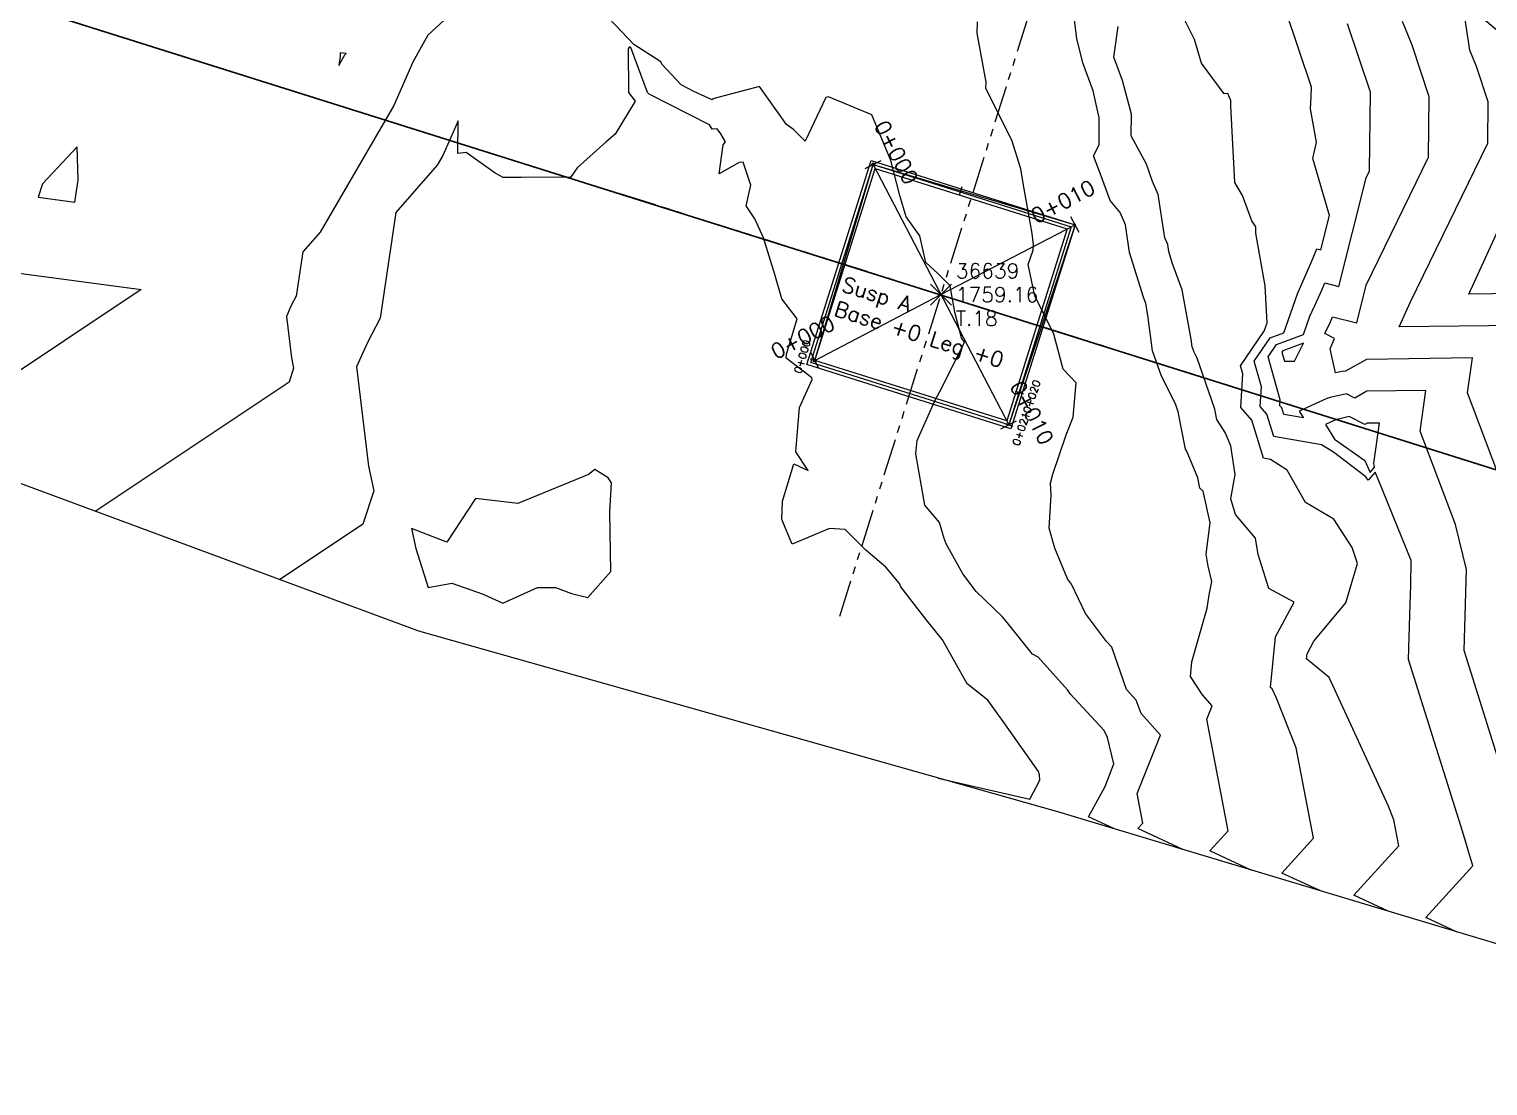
# Model space of a CAD drawing. Header units: metres. Extents: x 419533 to 423558, y 4805342 to 4807578.
# Drawn here: x 423247.59 to 423296.89, y 4807426.85 to 4807462.55 of the extents above; entities that cross this region are included whole.
import ezdxf

# ---------------------------------------------------------------- set-up
doc = ezdxf.new("R2010")
doc.units = ezdxf.units.M
doc.linetypes.add('PHANTOM', pattern=[2.5, 1.25, -0.25, 0.25, -0.25, 0.25, -0.25])
for name, color, linetype in [('_pieds', 253, 'Continuous'), ('C-ROAD-CNTR-N', 92, 'Continuous'), ('C-ROAD-STAN', 11, 'Continuous'), ('C-ROAD-STAN-MAJR', 11, 'Continuous'), ('C-ROAD-STAN-MINR', 11, 'Continuous'), ('C-TINN-BNDY', 110, 'Continuous'), ('C-TOPO-MAJR', 9, 'Continuous'), ('C-TOPO-MINR', 8, 'Continuous'), ('LS', 7, 'Continuous'), ('V-NODE', 1, 'Continuous'), ('V-NODE-TEXT', 11, 'Continuous')]:
    doc.layers.add(name, color=color, linetype=linetype)
doc.styles.get("Standard").update_dxf_attribs({"font": 'simplex.shx'})

# ---------------------------------------------------------------- blocks, each defined once
blk = doc.blocks.new('AeccTickTriangle')
at = {"color": 0, "linetype": 'ByBlock', "lineweight": -2}
blk.add_lwpolyline([(3.05311331771918e-16, 0.6666666666666667), (-0.5773502691896256, -0.333333333333333), (0.5773502691896257, -0.3333333333333335)], close=True, dxfattribs=at)
at = {"color": 0, "linetype": 'ByBlock', "lineweight": -2, "const_width": 0.0625}
blk.add_lwpolyline([(-0.03125, 0, 1), (0.03125, 0, 1)], format="xyb", close=True, dxfattribs=at)
blk = doc.blocks.new('AeccTickLine')
blk.add_line((0, -0.5), (0, 0.5))
blk = doc.blocks.new('Susp A +0 +0')
at = {"linetype": 'PHANTOM', "flags": 128}
for points in [[(0, -11.38231219537556), (0, 11.38231219444424)], [(-11.38231219508452, 0), (11.38231219508452, 0)]]:
    blk.add_lwpolyline(points, dxfattribs=at)
at = {"flags": 128}
blk.add_lwpolyline([(-3.399999999965075, -3.400000000372529), (-3.399999999965075, 3.399999999441206), (3.400000000023283, 3.399999999441206), (3.400000000023283, -3.400000000372529)], close=True, dxfattribs=at)
at = {"layer": 'LS', "insert": (-3.273187459330074, -0.3826382020488381), "char_height": 0.5157699281218149, "width": 9.13591657892082, "attachment_point": 1}
blk.add_mtext('Susp A\\PBase +0 Leg +0', dxfattribs=at)
blk = doc.blocks.new('*U73')
at = {"color": 0, "linetype": 'ByBlock', "lineweight": -2, "transparency": 16777216}
for p, q in [((-0.7071067811865476, -0.7071067811865476), (0.7071067811865476, 0.7071067811865476)), ((-0.7071067811865476, 0.7071067811865476), (0.7071067811865476, -0.7071067811865476))]:
    blk.add_line(p, q, dxfattribs=at)
blk = doc.blocks.new('*U89', base_point=(423278.41, 4807453.58, 1759.16))
at = {"layer": 'V-NODE-TEXT', "linetype": 'ByBlock', "char_height": 0.5}
for s, insert, attachment_point in [('36639', (423278.9135533906, 4807454.130000001, 1759.16), 7), ('1759.16', (423278.9135533906, 4807453.58, 1759.16), 4), ('T.18', (423278.9135533906, 4807453.029999999, 1759.16), 1)]:
    blk.add_mtext(s, dxfattribs=dict(at, insert=insert, attachment_point=attachment_point))
blk = doc.blocks.new('*U90', base_point=(423278.41, 4807453.58, 1759.16))
at = {"layer": 'V-NODE-TEXT', "lineweight": -2}
blk.add_blockref('*U89', (423278.41, 4807453.58, 1759.16), dxfattribs=at)
blk = doc.blocks.new('*U91', base_point=(423278.41, 4807453.58, 1759.16))
at = {"layer": 'V-NODE', "lineweight": -2, "xscale": 0.5, "yscale": 0.5, "zscale": 0.5}
blk.add_blockref('*U73', (423278.41, 4807453.58, 1759.16), dxfattribs=at)
at = {"layer": 'V-NODE-TEXT', "lineweight": -2}
blk.add_blockref('*U90', (423278.41, 4807453.58, 1759.16), dxfattribs=at)
blk = doc.blocks.new('tower_bases_layout_1')
at = {"color": 31, "lineweight": 30, "true_color": 0xffbd7a, "elevation": 1718.013}
blk.add_lwpolyline([(423449.834, 4807399.592), (423130.593, 4807500.114), (421950.92, 4806612.998), (421795.045, 4806430.988), (421305.015, 4806147.038), (421305.015, 4806147.038), (420630.083, 4805770.97), (419765.157, 4805549.54), (419617.356, 4805580.088)], dxfattribs=at)
at = {"layer": '_pieds', "elevation": 1759.16, "flags": 128}
for points in [[(423273.8789673643, 4807451.219089376), (423276.0490893743, 4807458.111032635), (423282.9410326353, 4807455.940910623), (423280.7709106255, 4807449.048967364)], [(423274.0123899979, 4807451.288609711), (423276.1186097107, 4807457.977610001), (423282.8076100018, 4807455.871390288), (423280.7013902891, 4807449.182389998)]]:
    blk.add_lwpolyline(points, close=True, dxfattribs=at)
at = {"rotation": 342.52192671}
blk.add_blockref('Susp A +0 +0', (423278.41, 4807453.58, 1759.16), dxfattribs=at)
at = {"layer": 'V-NODE'}
blk.add_blockref('*U91', (423278.41, 4807453.58, 1759.16), dxfattribs=at)
blk = doc.blocks.new('leg_extensions_profiles_1')
at = {"layer": 'C-ROAD-CNTR-N', "color": 92, "linetype": 'Continuous', "lineweight": -3, "flags": 128}
blk.add_lwpolyline([(423274.1458126315, 4807451.358130047), (423276.1186097107, 4807457.977610001), (423282.9410326353, 4807455.940910623), (423280.7013902891, 4807449.182389998)], dxfattribs=at)
at = {"layer": 'C-ROAD-STAN', "color": 11, "linetype": 'Continuous', "lineweight": -3}
blk.add_circle((423274.1458126315, 4807451.358130047), 0.05, dxfattribs=at)
at = {"layer": 'C-TINN-BNDY', "color": 110, "linetype": 'Continuous', "lineweight": -3, "flags": 128}
blk.add_lwpolyline([(423220.106, 4807493.809), (423287.479, 4807472.539), (423346.75, 4807452.112), (423354.485, 4807447.326), (423385.794, 4807433.173), (423392.335, 4807431.048), (423478.812, 4807419.661), (423490.286, 4807398.361), (423486.816, 4807381.936), (423448.832, 4807381.034), (423447.639, 4807381.11), (423434.405, 4807383.107), (423371.514, 4807410.312), (423322.65, 4807423.992), (423315.63, 4807426.111), (423282.366, 4807436.107), (423260.757, 4807442.208), (423234.184, 4807452.05), (423222.298, 4807455.787)], dxfattribs=at)
at = {"layer": 'C-TOPO-MAJR', "color": 9, "linetype": 'Continuous', "lineweight": -3, "flags": 128}
for points, elevation in [([(423293.5233577982, 4807432.754157631), (423292.3656229305, 4807433.291007117), (423293.8872160871, 4807434.959702415), (423293.7198515884, 4807435.836123755), (423293.5277974342, 4807436.32015395), (423291.5297591623, 4807440.649235602), (423290.7661009252, 4807441.275734231), (423290.7829546632, 4807441.446839378), (423291.0144511041, 4807441.879348581), (423292.0998647541, 4807443.169856558), (423292.488338135, 4807444.492783169), (423292.311139514, 4807445.041336634), (423291.6946841492, 4807445.991811189), (423290.72672, 4807446.56185), (423290.1136620553, 4807447.656320158), (423289.5534862519, 4807448.0115), (423289.3172085582, 4807448.05230532), (423288.9119250426, 4807449.335935605), (423288.5415594336, 4807449.763812973), (423288.607965984, 4807450.904217633), (423288.5322278693, 4807451.17534348), (423289.3221626068, 4807452.336705157), (423289.3392511946, 4807452.342937884), (423289.4356904762, 4807452.625325397), (423289.3663684211, 4807453.878172932), (423289.0562408163, 4807455.656579591), (423289.0528666667, 4807455.864933333), (423288.9223714286, 4807456.068389285), (423288.6000997442, 4807456.930084399), (423288.3482222222, 4807457.365988889), (423288.2069545455, 4807459.954352273), (423288.2067678571, 4807460.087142857), (423288.207474026, 4807460.133759741), (423288.109, 4807460.374170732), (423287.983375, 4807460.365375), (423287.2143913044, 4807461.399463768), (423286.9748195489, 4807462.201812031), (423286.5074026845, 4807463.14402349)], 1755), ([(423305.0829908257, 4807429.280429524), (423304.5306391768, 4807429.536558718), (423305.3793219784, 4807430.467289114), (423302.6674547409, 4807439.472725051), (423301.729599177, 4807442.45745338), (423301.7737760307, 4807444.060219636), (423300.0898968903, 4807451.022102228), (423299.4017641591, 4807452.84981336), (423299.5110849767, 4807453.640625314), (423296.2551664574, 4807453.597677489), (423297.4816052134, 4807456.270510011), (423298.8937216714, 4807459.170734419), (423298.9024468326, 4807459.923166855), (423298.6854041812, 4807460.571794425), (423298.5651728248, 4807460.870337307), (423298.4793336016, 4807461.430924145), (423294.1947488585, 4807465.052136987), (423293.8846251944, 4807466.127682737), (423293.4607328326, 4807466.887286481), (423293.4384620547, 4807467.225462571), (423291.1483183967, 4807469.882843782), (423290.2266162733, 4807471.427910767), (423290.5267066421, 4807471.488646478)], 1750), ([(423278.3186738428, 4807437.249706135), (423281.4145263158, 4807436.541210527), (423281.7522857143, 4807437.178428572), (423281.7359546061, 4807437.361336448), (423281.711233813, 4807437.474043165), (423280.5718470067, 4807439.076931264), (423279.9937516779, 4807439.876071588), (423279.2954407408, 4807440.427981482), (423278.4638236332, 4807441.916343915), (423277.8984287469, 4807442.618746929), (423277.0538950525, 4807443.714392804), (423277.0115227882, 4807443.825504022), (423276.5452, 4807444.371653333), (423275.8744444445, 4807444.950888889), (423275.1735395683, 4807445.646057554), (423274.6375601173, 4807445.676489736), (423273.3781534772, 4807445.14670024), (423273.0347533632, 4807445.985336323), (423273.0589148936, 4807446.603670212), (423273.4327977528, 4807447.869966293), (423273.9210392157, 4807447.634372549), (423273.5006312849, 4807448.27450838), (423273.623489083, 4807449.762427947), (423273.6278187599, 4807449.766753578), (423274.0534528593, 4807450.710612056), (423274.0490346715, 4807450.767580292), (423273.1824401409, 4807451.433867958), (423273.1844535769, 4807451.565350076), (423273.5533529412, 4807452.764764706), (423273.0337139959, 4807453.43562069), (423272.7975905512, 4807454.262208099), (423272.4111328829, 4807455.502788289), (423272.1216977887, 4807456.140719902), (423271.8308650674, 4807456.582497751), (423271.9870031645, 4807457.27328481), (423271.7199269231, 4807458.053226924), (423271.5942891791, 4807458.048791045), (423270.9127970688, 4807457.665210824), (423271.0522859589, 4807458.644996576), (423271.1292210145, 4807458.738612319), (423270.9703366337, 4807459.008232674), (423270.8509223301, 4807459.177097088), (423270.6727708333, 4807459.174286459), (423270.5922621359, 4807459.316679612), (423268.544660863, 4807460.354484482), (423268.4899209383, 4807460.413364031), (423267.9262464986, 4807461.925263305), (423267.9154307692, 4807461.932176923), (423267.9053888889, 4807461.942733333), (423267.8743054892, 4807461.943028639), (423267.8367387388, 4807461.88681982), (423267.8491162228, 4807460.41042615), (423268.0757339449, 4807460.116889909), (423267.4013466667, 4807458.995586666), (423267.0980358566, 4807458.743446215), (423266.1128215569, 4807457.861821556), (423265.8873325416, 4807457.539270784), (423265.4448323108, 4807457.553662577), (423264.2240533643, 4807457.535241299), (423263.8006634146, 4807457.535268293), (423263.6143621868, 4807457.531920274), (423263.3384264339, 4807457.685274314), (423262.3610666667, 4807458.381429629), (423262.0784999999, 4807458.3515), (423262.08975, 4807459.4527), (423261.5785898046, 4807458.285313482), (423261.3835829173, 4807457.949842485), (423259.9806637781, 4807456.350463605), (423259.4583608293, 4807452.779962947), (423259.0254376098, 4807451.966054481), (423258.6581558661, 4807451.146637018), (423259.0666436888, 4807447.782136936), (423259.2392001849, 4807446.948571429), (423258.8724003235, 4807445.828214314), (423256.0518839118, 4807443.950661819)], 1760)]:
    blk.add_lwpolyline(points, dxfattribs=dict(at, elevation=elevation))
at = {"layer": 'C-TOPO-MINR', "color": 8, "linetype": 'Continuous', "lineweight": -3, "flags": 128}
for points, elevation in [([(423295.8352844036, 4807432.05941201), (423294.7986261798, 4807432.540117437), (423296.3914412053, 4807434.286920078), (423296.0392583163, 4807435.456431772), (423294.2168419753, 4807441.256277601), (423294.2687383178, 4807443.139112149), (423294.290010989, 4807443.751260074), (423294.3010543478, 4807444.604445652), (423293.2090578512, 4807447.287347108), (423293.0846844444, 4807447.581124444), (423292.8539644445, 4807447.315613334), (423292.768945946, 4807447.423135135), (423291.6748892694, 4807448.258348173), (423291.2756280753, 4807448.5115), (423289.6576094835, 4807448.790932923), (423289.4195911414, 4807449.544794208), (423289.2020796839, 4807449.796081659), (423289.2410794863, 4807450.465828185), (423288.9999743089, 4807451.328931863), (423289.5369680481, 4807452.118419804), (423290.003756314, 4807452.288671672), (423290.4555929799, 4807453.611711725), (423290.530742439, 4807453.769463414), (423290.9391760176, 4807454.683040704), (423291.1140518135, 4807455.126777202), (423291.2540438031, 4807455.090656706), (423291.5446157817, 4807456.24904351), (423290.9848965517, 4807458.18412069), (423291.1079013605, 4807458.733338435), (423290.8958177291, 4807459.861203187), (423290.9274353932, 4807460.275687266), (423290.9311044494, 4807460.592095966), (423290.0696811594, 4807463.166442029)], 1754), ([(423291.2114311926, 4807433.448903252), (423289.9326196812, 4807434.041896797), (423291.0018962038, 4807435.214547119), (423290.4192351825, 4807438.265711238), (423289.7506198515, 4807439.950808913), (423289.6060493643, 4807440.264044877), (423289.5507939445, 4807440.309375946), (423289.7194831606, 4807442.021968911), (423290.3486373627, 4807443.19742967), (423289.4937315789, 4807443.650218948), (423289.1360952756, 4807444.80279685), (423289.0381447574, 4807445.3508036), (423288.3683185312, 4807446.152657558), (423288.2107409327, 4807446.685545522), (423288.3592774011, 4807447.499322599), (423288.2032722184, 4807448.472924422), (423288.0158194187, 4807448.92750835), (423287.7303815181, 4807449.358254786), (423287.6616237245, 4807449.710028061), (423287.0715843621, 4807451.430074073), (423286.9674082474, 4807451.632496907), (423286.9027132948, 4807451.817391907), (423286.8681650854, 4807452.079802657), (423286.5596118777, 4807453.746269346), (423286.2297008495, 4807454.652053398), (423286.108745283, 4807455.037056603), (423286.0742252964, 4807455.275955204), (423285.9824444444, 4807455.497877193), (423285.7553751687, 4807456.960477733), (423285.5566702128, 4807457.401457447), (423285.3568103448, 4807457.98187931), (423284.8396268222, 4807458.944188046), (423284.8504285715, 4807459.676857143), (423284.5470299178, 4807460.808848168), (423284.2569856169, 4807461.598951551), (423284.4049417989, 4807462.634851852)], 1756), ([(423297.6963074225, 4807436.460505092), (423296.0950312758, 4807441.556571546), (423296.1704579671, 4807444.293103132), (423295.8034811784, 4807445.810343447), (423294.6126948816, 4807448.973124799), (423294.8018702044, 4807450.341593402), (423292.8073022923, 4807450.315283668), (423292.3979079984, 4807450.084934936), (423292.11321673, 4807450.229357034), (423291.5638660265, 4807450.100654778), (423291.4484050022, 4807450.071024134), (423290.5195572289, 4807449.648974398), (423290.6644678218, 4807449.414462871), (423289.9980104087, 4807449.529560524), (423289.9272572402, 4807449.753652811), (423289.8625999342, 4807449.828350346), (423289.8741929886, 4807450.027438737), (423289.4677207484, 4807451.482520246), (423289.7517734894, 4807451.900134451), (423290.6682614334, 4807452.234405461), (423290.8812837939, 4807452.858164301), (423291.052043252, 4807453.216617886), (423291.2820436377, 4807453.731078841), (423291.3805210955, 4807453.980959289), (423291.8594767402, 4807453.857379966), (423292.7792869729, 4807457.524271869), (423292.8930134561, 4807457.757844901), (423292.9239400452, 4807460.424863688), (423292.1546260163, 4807462.723943089)], 1753), ([(423288.8995045871, 4807434.143648874), (423287.499616432, 4807434.792786476), (423288.1165763207, 4807435.469391824), (423287.3960253317, 4807439.24263088), (423287.5747436464, 4807439.689436464), (423287.24589375, 4807440.060625), (423286.8470935673, 4807440.68648538), (423286.8871642857, 4807441.17915), (423287.407795053, 4807442.984893993), (423287.4709554656, 4807443.443145748), (423287.568682353, 4807443.894905882), (423287.4436090651, 4807444.405569404), (423287.3737797101, 4807444.81622029), (423287.5062568965, 4807445.870501724), (423287.26838, 4807446.93889), (423287.161978673, 4807447.039606635), (423287.088819149, 4807447.396303192), (423286.7121706865, 4807448.309697589), (423286.6795564356, 4807448.358914852), (423286.4326696428, 4807449.622017857), (423286.3418175583, 4807449.886864197), (423285.8601917526, 4807450.822703092), (423285.5610947977, 4807451.677507514), (423285.4013719165, 4807452.890681847), (423285.3292579484, 4807453.280162567), (423285.2521523059, 4807453.491859224), (423284.7785566038, 4807454.999320755), (423284.6433952569, 4807455.934716732), (423284.4687788162, 4807456.356931464), (423284.1293690141, 4807456.761056338), (423283.8043291139, 4807457.650265823), (423283.5666306306, 4807458.266963963), (423283.7607637231, 4807458.643200478), (423283.7581083844, 4807459.55606953), (423283.5553279858, 4807460.461900178), (423283.1998578856, 4807461.4157487), (423283.0074376811, 4807462.231834782), (423282.8177772512, 4807463.65772038)], 1757), ([(423297.2322864157, 4807447.547596375), (423296.2090513075, 4807450.265354319), (423296.3716084618, 4807451.441270706), (423292.7940501433, 4807451.394080229), (423292.059739743, 4807450.980915044), (423292.0219619772, 4807451.000079468), (423291.741027088, 4807450.934261851), (423291.5701034483, 4807451.744068965), (423291.7156516854, 4807452.094584269), (423291.3869546599, 4807452.272508816), (423291.5733440651, 4807452.663772358), (423291.6249112578, 4807452.779116978), (423291.6469903775, 4807452.835141377), (423292.4649096775, 4807452.624103226), (423292.7843215859, 4807453.897462555), (423294.8932495278, 4807458.228808073), (423294.916775641, 4807460.25763141), (423294.3315520712, 4807462.006560201), (423294.0073659118, 4807462.811537147)], 1752), ([(423286.5875779816, 4807434.838394496), (423285.0666131827, 4807435.543676157), (423285.2312564375, 4807435.724236527), (423285.0389686369, 4807436.73117129), (423285.8255723757, 4807438.697723757), (423285.1737152941, 4807439.433505883), (423285.0046361484, 4807439.885647198), (423284.6774454046, 4807440.238638649), (423284.1885379689, 4807441.667561756), (423284.0015522388, 4807441.860313433), (423283.2934948097, 4807442.805435986), (423282.8183384615, 4807443.799430769), (423282.6823529411, 4807443.984017078), (423282.2638157895, 4807445.016394736), (423282.0665181818, 4807445.696890909), (423282.1303138686, 4807446.810240876), (423282.1166675603, 4807447.206707775), (423282.1947474226, 4807447.519927835), (423282.6417733756, 4807448.841391442), (423282.8761757576, 4807449.443981818), (423282.9794578313, 4807450.596710844), (423282.5358561644, 4807451.063510275), (423282.226265928, 4807452.245121883), (423281.5861784038, 4807453.536089201), (423281.3537421384, 4807454.595), (423281.5227894736, 4807455.076789473), (423281.5360652985, 4807455.260565299), (423281.4889107143, 4807455.646928571), (423281.1978117647, 4807457.274635294), (423281.108052795, 4807457.82565528), (423280.8027632653, 4807458.795881633), (423280.654621978, 4807459.081092307), (423279.9253318584, 4807460.549424779), (423279.9436340852, 4807460.752192982), (423279.6368855292, 4807462.417082074), (423279.646916914, 4807462.791041544)], 1758), ([(423242.4284481567, 4807454.950942396), (423251.3719396985, 4807453.748572864), (423243.5880002345, 4807448.566984521)], 1758), ([(423297.9413467193, 4807452.54094801), (423293.8926552467, 4807452.48754296), (423294.2836452588, 4807453.339644881), (423296.8934855996, 4807458.699771246), (423296.9096112368, 4807460.090399132), (423296.5084781262, 4807461.289177313), (423296.2862693683, 4807461.840937227), (423296.1276233401, 4807462.877000604), (423289.4616292097, 4807468.510914971), (423289.441722449, 4807468.558228571), (423289.4150881828, 4807468.53977508), (423288.8370808511, 4807468.784893617), (423289.0319630607, 4807469.195277045), (423288.893368171, 4807469.879334917), (423288.73825, 4807470.5375), (423288.4270185185, 4807470.666740741), (423288.465528, 4807470.916184), (423287.7329762846, 4807471.629090909), (423287.7357937131, 4807471.751984282), (423287.7527543859, 4807471.896666666), (423287.9827251908, 4807472.274221374), (423288.149400369, 4807472.307954998)], 1751), ([(423284.2756513761, 4807435.533140116), (423283.3914377565, 4807435.943155951), (423283.9650655022, 4807436.964021834), (423284.2559162304, 4807437.731774868), (423284.0386455331, 4807438.618048991), (423283.9281271394, 4807438.859090465), (423282.7817524631, 4807440.100309113), (423282.6843394608, 4807440.233868873), (423281.6937754892, 4807441.334682802), (423281.5087116564, 4807441.430533743), (423280.6896, 4807442.451034782), (423280.4914659401, 4807442.701343324), (423279.5962767442, 4807443.555862791), (423279.1515774878, 4807444.150701468), (423278.5856666666, 4807445.1575), (423278.5195560859, 4807445.343968973), (423278.3629235569, 4807445.879739469), (423277.8674038055, 4807446.472735729), (423277.5663406863, 4807448.19994853), (423277.6033163399, 4807448.657406536), (423278.2022275132, 4807449.995190476), (423278.4627189696, 4807450.473152225), (423279.2003457447, 4807451.978390957), (423279.105745583, 4807452.121911661), (423278.877049505, 4807452.989574257), (423278.7181764706, 4807453.880882353), (423278.3042222222, 4807454.298777778), (423277.8978924731, 4807454.660870967), (423277.6985856353, 4807455.570143647), (423277.2337630332, 4807456.205654029), (423277.0213989637, 4807456.932818653), (423276.7147701149, 4807458.111563219), (423276.0780555555, 4807459.65425), (423274.6061206897, 4807460.265413794), (423274.5220103093, 4807460.239175258), (423273.8238106061, 4807458.767909091), (423273.4295784314, 4807459.160387255), (423273.1860044248, 4807459.328088496), (423272.2808382353, 4807460.607323529), (423270.695797619, 4807460.198976191), (423270.6786062802, 4807460.16415942), (423270.0589367816, 4807460.445647784), (423269.6279311128, 4807460.664098411), (423268.9781920069, 4807461.362973067), (423268.9467880485, 4807461.447205415), (423268.0346615384, 4807462.030253846), (423267.1877962963, 4807462.920511111)], 1759), ([(423263.6154192037, 4807464.696086652), (423261.0708315613, 4807462.346029659), (423260.5571563981, 4807461.438045814), (423259.9149404478, 4807459.971354455), (423257.4257348863, 4807455.689165834), (423256.8394159445, 4807455.020740901), (423256.6211310101, 4807453.528529334), (423256.4402003515, 4807453.188374341), (423256.2867030919, 4807452.845916984), (423256.4574215184, 4807451.439798789), (423256.5295376792, 4807451.091428571), (423256.3762418116, 4807450.623200161), (423249.8199420731, 4807446.25882317)], 1759)]:
    blk.add_lwpolyline(points, dxfattribs=dict(at, elevation=elevation))
for points, elevation in [([(423258.2601579779, 4807461.677645603), (423258.2672501399, 4807461.690181869), (423258.3023825136, 4807461.722628416), (423258.3052098386, 4807461.731006149), (423258.0998252427, 4807461.753786407), (423258.1040703336, 4807461.622614067), (423258.0556486486, 4807461.320831081), (423258.251291091, 4807461.657395426), (423258.2601579779, 4807461.677645603)], 1758), ([(423248.0436787664, 4807457.328087882), (423247.8919658219, 4807456.873369431), (423249.1323222633, 4807456.706615006), (423249.2519513075, 4807457.452190261), (423249.2156945011, 4807458.572517311), (423248.0436787664, 4807457.328087882)], 1759), ([(423289.9665789307, 4807451.681849099), (423289.935467188, 4807451.636108629), (423290.0191814286, 4807451.33643), (423290.3628934625, 4807451.33662954), (423290.6681688312, 4807451.93774026), (423289.9665789307, 4807451.681849099)], 1752), ([(423291.7489754278, 4807449.345706011), (423291.41212751, 4807449.192649096), (423291.7150141026, 4807448.702482051), (423292.7334175824, 4807447.982454212), (423292.9124, 4807447.57528), (423293.06864, 4807447.75508), (423293.044738255, 4807447.886335571), (423293.2321319469, 4807449.2419161), (423292.8205544413, 4807449.236487106), (423292.7360762536, 4807449.188954828), (423292.2044714829, 4807449.458634601), (423292.0270576132, 4807449.417069959), (423291.7489754278, 4807449.345706011)], 1754), ([(423267.2760516987, 4807447.217370753), (423267.159490284, 4807447.387615845), (423266.7127499999, 4807447.676999999), (423266.4936791809, 4807447.500605802), (423264.1052170818, 4807446.519231317), (423262.6724151436, 4807446.694561358), (423261.7082754368, 4807445.215950669), (423260.5095410498, 4807445.683115074), (423260.6651122449, 4807445.002683674), (423261.079477813, 4807443.684087163), (423261.8777810414, 4807443.834518024), (423262.9406796407, 4807443.465670659), (423263.6065904255, 4807443.161803192), (423264.7767295286, 4807443.682856079), (423265.3772804233, 4807443.689486773), (423265.9205879397, 4807443.489321608), (423266.4716073298, 4807443.347256544), (423267.2563569482, 4807444.229373297), (423267.2170158013, 4807446.240801354), (423267.2760516987, 4807447.217370753)], 1761)]:
    blk.add_lwpolyline(points, close=True, dxfattribs=dict(at, elevation=elevation))
at = {"layer": 'C-ROAD-STAN', "color": 11, "linetype": 'Continuous', "lineweight": -3, "xscale": 0.02999999999999999, "yscale": 0.02999999999999999, "zscale": 0.02999999999999999}
for p in [(423276.1186097107, 4807457.977610001), (423282.9410326353, 4807455.940910623)]:
    blk.add_blockref('AeccTickTriangle', p, dxfattribs=at)
at = {"layer": 'C-ROAD-STAN-MAJR', "color": 11, "linetype": 'Continuous', "lineweight": -3}
for p, xscale, yscale, zscale, rotation in [((423274.1458126315, 4807451.358130047), 0.2999999999999999, 0.2999999999999999, 0.2999999999999999, 73.40441667575575), ((423281.0622176892, 4807450.271251096), 0.3, 0.3, 0.3, 251.6658072285315), ((423280.7013902891, 4807449.182389998), 0.3, 0.3, 0.3, 251.6658072285315)]:
    blk.add_blockref('AeccTickLine', p, dxfattribs=dict(at, xscale=xscale, yscale=yscale, zscale=zscale, rotation=rotation))
at = {"layer": 'C-ROAD-STAN-MINR', "color": 11, "linetype": 'Continuous', "lineweight": -3, "xscale": 0.3, "yscale": 0.3, "zscale": 0.3, "rotation": 343.3780461741741}
blk.add_blockref('AeccTickLine', (423279.0821688204, 4807457.092898065), dxfattribs=at)
at = {"layer": 'C-ROAD-STAN-MAJR', "color": 11, "linetype": 'Continuous', "lineweight": -3, "char_height": 0.254}
for s, insert, attachment_point, rotation in [('0+000', (423273.8453716012, 4807451.447670191), 8, 73.40441667575575), ('0+020', (423281.3598037788, 4807450.172636852), 2, 71.6658072285315), ('0+021', (423280.9989763786, 4807449.083775753), 2, 71.6658072285315)]:
    blk.add_mtext(s, dxfattribs=dict(at, insert=insert, attachment_point=attachment_point, rotation=rotation))

msp = doc.modelspace()

# ---------------------------------------------------------------- linework, layer by layer
at = {"layer": 'C-ROAD-CNTR-N', "color": 92, "linetype": 'Continuous', "lineweight": -3, "flags": 128}
for points in [[(423276.1186097107, 4807457.977610001), (423280.7013902891, 4807449.182389998)], [(423274.1458126315, 4807451.358130047), (423278.41, 4807453.58), (423282.9410326353, 4807455.940910623)]]:
    msp.add_lwpolyline(points, dxfattribs=at)
at = {"layer": 'C-ROAD-STAN', "color": 11, "linetype": 'Continuous', "lineweight": -3}
for centre in [(423276.1186097107, 4807457.977610001), (423274.1458126315, 4807451.358130047)]:
    msp.add_circle(centre, 0.05, dxfattribs=at)
at = {"layer": 'C-TOPO-MAJR', "color": 9, "linetype": 'Continuous', "lineweight": -3, "flags": 128}
for points, elevation in [([(423305.0829908257, 4807429.280429524), (423304.5306391768, 4807429.536558718), (423305.3793219784, 4807430.467289114), (423302.6674547409, 4807439.472725051), (423301.729599177, 4807442.45745338), (423301.7737760307, 4807444.060219636), (423300.0898968903, 4807451.022102228), (423299.4017641591, 4807452.84981336), (423299.5110849767, 4807453.640625314), (423296.2551664574, 4807453.597677489), (423297.4816052134, 4807456.270510011), (423298.8937216714, 4807459.170734419), (423298.9024468326, 4807459.923166855), (423298.6854041812, 4807460.571794425), (423298.5651728248, 4807460.870337307), (423298.4793336016, 4807461.430924145), (423294.1947488585, 4807465.052136987), (423293.8846251944, 4807466.127682737), (423293.4607328326, 4807466.887286481), (423293.4384620547, 4807467.225462571), (423291.1483183967, 4807469.882843782), (423290.2266162733, 4807471.427910767), (423290.5267066421, 4807471.488646478)], 1750), ([(423293.5233577982, 4807432.754157631), (423292.3656229305, 4807433.291007117), (423293.8872160871, 4807434.959702415), (423293.7198515884, 4807435.836123755), (423293.5277974342, 4807436.32015395), (423291.5297591623, 4807440.649235602), (423290.7661009252, 4807441.275734231), (423290.7829546632, 4807441.446839378), (423291.0144511041, 4807441.879348581), (423292.0998647541, 4807443.169856558), (423292.488338135, 4807444.492783169), (423292.311139514, 4807445.041336634), (423291.6946841492, 4807445.991811189), (423290.72672, 4807446.56185), (423290.1136620553, 4807447.656320158), (423289.5534862519, 4807448.0115), (423289.3172085582, 4807448.05230532), (423288.9119250426, 4807449.335935605), (423288.5415594336, 4807449.763812973), (423288.607965984, 4807450.904217633), (423288.5322278693, 4807451.17534348), (423289.3221626068, 4807452.336705157), (423289.3392511946, 4807452.342937884), (423289.4356904762, 4807452.625325397), (423289.3663684211, 4807453.878172932), (423289.0562408163, 4807455.656579591), (423289.0528666667, 4807455.864933333), (423288.9223714286, 4807456.068389285), (423288.6000997442, 4807456.930084399), (423288.3482222222, 4807457.365988889), (423288.2069545455, 4807459.954352273), (423288.2067678571, 4807460.087142857), (423288.207474026, 4807460.133759741), (423288.109, 4807460.374170732), (423287.983375, 4807460.365375), (423287.2143913044, 4807461.399463768), (423286.9748195489, 4807462.201812031), (423286.5074026845, 4807463.14402349)], 1755), ([(423278.3186738428, 4807437.249706135), (423281.4145263158, 4807436.541210527), (423281.7522857143, 4807437.178428572), (423281.7359546061, 4807437.361336448), (423281.711233813, 4807437.474043165), (423280.5718470067, 4807439.076931264), (423279.9937516779, 4807439.876071588), (423279.2954407408, 4807440.427981482), (423278.4638236332, 4807441.916343915), (423277.8984287469, 4807442.618746929), (423277.0538950525, 4807443.714392804), (423277.0115227882, 4807443.825504022), (423276.5452, 4807444.371653333), (423275.8744444445, 4807444.950888889), (423275.1735395683, 4807445.646057554), (423274.6375601173, 4807445.676489736), (423273.3781534772, 4807445.14670024), (423273.0347533632, 4807445.985336323), (423273.0589148936, 4807446.603670212), (423273.4327977528, 4807447.869966293), (423273.9210392157, 4807447.634372549), (423273.5006312849, 4807448.27450838), (423273.623489083, 4807449.762427947), (423273.6278187599, 4807449.766753578), (423274.0534528593, 4807450.710612056), (423274.0490346715, 4807450.767580292), (423273.1824401409, 4807451.433867958), (423273.1844535769, 4807451.565350076), (423273.5533529412, 4807452.764764706), (423273.0337139959, 4807453.43562069), (423272.7975905512, 4807454.262208099), (423272.4111328829, 4807455.502788289), (423272.1216977887, 4807456.140719902), (423271.8308650674, 4807456.582497751), (423271.9870031645, 4807457.27328481), (423271.7199269231, 4807458.053226924), (423271.5942891791, 4807458.048791045), (423270.9127970688, 4807457.665210824), (423271.0522859589, 4807458.644996576), (423271.1292210145, 4807458.738612319), (423270.9703366337, 4807459.008232674), (423270.8509223301, 4807459.177097088), (423270.6727708333, 4807459.174286459), (423270.5922621359, 4807459.316679612), (423268.544660863, 4807460.354484482), (423268.4899209383, 4807460.413364031), (423267.9262464986, 4807461.925263305), (423267.9154307692, 4807461.932176923), (423267.9053888889, 4807461.942733333), (423267.8743054892, 4807461.943028639), (423267.8367387388, 4807461.88681982), (423267.8491162228, 4807460.41042615), (423268.0757339449, 4807460.116889909), (423267.4013466667, 4807458.995586666), (423267.0980358566, 4807458.743446215), (423266.1128215569, 4807457.861821556), (423265.8873325416, 4807457.539270784), (423265.4448323108, 4807457.553662577), (423264.2240533643, 4807457.535241299), (423263.8006634146, 4807457.535268293), (423263.6143621868, 4807457.531920274), (423263.3384264339, 4807457.685274314), (423262.3610666667, 4807458.381429629), (423262.0784999999, 4807458.3515), (423262.08975, 4807459.4527), (423261.5785898046, 4807458.285313482), (423261.3835829173, 4807457.949842485), (423259.9806637781, 4807456.350463605), (423259.4583608293, 4807452.779962947), (423259.0254376098, 4807451.966054481), (423258.6581558661, 4807451.146637018), (423259.0666436888, 4807447.782136936), (423259.2392001849, 4807446.948571429), (423258.8724003235, 4807445.828214314), (423256.0518839118, 4807443.950661819)], 1760)]:
    msp.add_lwpolyline(points, dxfattribs=dict(at, elevation=elevation))
at = {"layer": 'C-TOPO-MINR', "color": 8, "linetype": 'Continuous', "lineweight": -3, "flags": 128}
for points, elevation in [([(423297.9413467193, 4807452.54094801), (423293.8926552467, 4807452.48754296), (423294.2836452588, 4807453.339644881), (423296.8934855996, 4807458.699771246), (423296.9096112368, 4807460.090399132), (423296.5084781262, 4807461.289177313), (423296.2862693683, 4807461.840937227), (423296.1276233401, 4807462.877000604), (423289.4616292097, 4807468.510914971), (423289.441722449, 4807468.558228571), (423289.4150881828, 4807468.53977508), (423288.8370808511, 4807468.784893617), (423289.0319630607, 4807469.195277045), (423288.893368171, 4807469.879334917), (423288.73825, 4807470.5375), (423288.4270185185, 4807470.666740741), (423288.465528, 4807470.916184), (423287.7329762846, 4807471.629090909), (423287.7357937131, 4807471.751984282), (423287.7527543859, 4807471.896666666), (423287.9827251908, 4807472.274221374), (423288.149400369, 4807472.307954998)], 1751), ([(423263.6154192037, 4807464.696086652), (423261.0708315613, 4807462.346029659), (423260.5571563981, 4807461.438045814), (423259.9149404478, 4807459.971354455), (423257.4257348863, 4807455.689165834), (423256.8394159445, 4807455.020740901), (423256.6211310101, 4807453.528529334), (423256.4402003515, 4807453.188374341), (423256.2867030919, 4807452.845916984), (423256.4574215184, 4807451.439798789), (423256.5295376792, 4807451.091428571), (423256.3762418116, 4807450.623200161), (423249.8199420731, 4807446.25882317)], 1759), ([(423288.8995045871, 4807434.143648874), (423287.499616432, 4807434.792786476), (423288.1165763207, 4807435.469391824), (423287.3960253317, 4807439.24263088), (423287.5747436464, 4807439.689436464), (423287.24589375, 4807440.060625), (423286.8470935673, 4807440.68648538), (423286.8871642857, 4807441.17915), (423287.407795053, 4807442.984893993), (423287.4709554656, 4807443.443145748), (423287.568682353, 4807443.894905882), (423287.4436090651, 4807444.405569404), (423287.3737797101, 4807444.81622029), (423287.5062568965, 4807445.870501724), (423287.26838, 4807446.93889), (423287.161978673, 4807447.039606635), (423287.088819149, 4807447.396303192), (423286.7121706865, 4807448.309697589), (423286.6795564356, 4807448.358914852), (423286.4326696428, 4807449.622017857), (423286.3418175583, 4807449.886864197), (423285.8601917526, 4807450.822703092), (423285.5610947977, 4807451.677507514), (423285.4013719165, 4807452.890681847), (423285.3292579484, 4807453.280162567), (423285.2521523059, 4807453.491859224), (423284.7785566038, 4807454.999320755), (423284.6433952569, 4807455.934716732), (423284.4687788162, 4807456.356931464), (423284.1293690141, 4807456.761056338), (423283.8043291139, 4807457.650265823), (423283.5666306306, 4807458.266963963), (423283.7607637231, 4807458.643200478), (423283.7581083844, 4807459.55606953), (423283.5553279858, 4807460.461900178), (423283.1998578856, 4807461.4157487), (423283.0074376811, 4807462.231834782), (423282.8177772512, 4807463.65772038)], 1757), ([(423295.8352844036, 4807432.05941201), (423294.7986261798, 4807432.540117437), (423296.3914412053, 4807434.286920078), (423296.0392583163, 4807435.456431772), (423294.2168419753, 4807441.256277601), (423294.2687383178, 4807443.139112149), (423294.290010989, 4807443.751260074), (423294.3010543478, 4807444.604445652), (423293.2090578512, 4807447.287347108), (423293.0846844444, 4807447.581124444), (423292.8539644445, 4807447.315613334), (423292.768945946, 4807447.423135135), (423291.6748892694, 4807448.258348173), (423291.2756280753, 4807448.5115), (423289.6576094835, 4807448.790932923), (423289.4195911414, 4807449.544794208), (423289.2020796839, 4807449.796081659), (423289.2410794863, 4807450.465828185), (423288.9999743089, 4807451.328931863), (423289.5369680481, 4807452.118419804), (423290.003756314, 4807452.288671672), (423290.4555929799, 4807453.611711725), (423290.530742439, 4807453.769463414), (423290.9391760176, 4807454.683040704), (423291.1140518135, 4807455.126777202), (423291.2540438031, 4807455.090656706), (423291.5446157817, 4807456.24904351), (423290.9848965517, 4807458.18412069), (423291.1079013605, 4807458.733338435), (423290.8958177291, 4807459.861203187), (423290.9274353932, 4807460.275687266), (423290.9311044494, 4807460.592095966), (423290.0696811594, 4807463.166442029)], 1754), ([(423284.2756513761, 4807435.533140116), (423283.3914377565, 4807435.943155951), (423283.9650655022, 4807436.964021834), (423284.2559162304, 4807437.731774868), (423284.0386455331, 4807438.618048991), (423283.9281271394, 4807438.859090465), (423282.7817524631, 4807440.100309113), (423282.6843394608, 4807440.233868873), (423281.6937754892, 4807441.334682802), (423281.5087116564, 4807441.430533743), (423280.6896, 4807442.451034782), (423280.4914659401, 4807442.701343324), (423279.5962767442, 4807443.555862791), (423279.1515774878, 4807444.150701468), (423278.5856666666, 4807445.1575), (423278.5195560859, 4807445.343968973), (423278.3629235569, 4807445.879739469), (423277.8674038055, 4807446.472735729), (423277.5663406863, 4807448.19994853), (423277.6033163399, 4807448.657406536), (423278.2022275132, 4807449.995190476), (423278.4627189696, 4807450.473152225), (423279.2003457447, 4807451.978390957), (423279.105745583, 4807452.121911661), (423278.877049505, 4807452.989574257), (423278.7181764706, 4807453.880882353), (423278.3042222222, 4807454.298777778), (423277.8978924731, 4807454.660870967), (423277.6985856353, 4807455.570143647), (423277.2337630332, 4807456.205654029), (423277.0213989637, 4807456.932818653), (423276.7147701149, 4807458.111563219), (423276.0780555555, 4807459.65425), (423274.6061206897, 4807460.265413794), (423274.5220103093, 4807460.239175258), (423273.8238106061, 4807458.767909091), (423273.4295784314, 4807459.160387255), (423273.1860044248, 4807459.328088496), (423272.2808382353, 4807460.607323529), (423270.695797619, 4807460.198976191), (423270.6786062802, 4807460.16415942), (423270.0589367816, 4807460.445647784), (423269.6279311128, 4807460.664098411), (423268.9781920069, 4807461.362973067), (423268.9467880485, 4807461.447205415), (423268.0346615384, 4807462.030253846), (423267.1877962963, 4807462.920511111)], 1759), ([(423286.5875779816, 4807434.838394496), (423285.0666131827, 4807435.543676157), (423285.2312564375, 4807435.724236527), (423285.0389686369, 4807436.73117129), (423285.8255723757, 4807438.697723757), (423285.1737152941, 4807439.433505883), (423285.0046361484, 4807439.885647198), (423284.6774454046, 4807440.238638649), (423284.1885379689, 4807441.667561756), (423284.0015522388, 4807441.860313433), (423283.2934948097, 4807442.805435986), (423282.8183384615, 4807443.799430769), (423282.6823529411, 4807443.984017078), (423282.2638157895, 4807445.016394736), (423282.0665181818, 4807445.696890909), (423282.1303138686, 4807446.810240876), (423282.1166675603, 4807447.206707775), (423282.1947474226, 4807447.519927835), (423282.6417733756, 4807448.841391442), (423282.8761757576, 4807449.443981818), (423282.9794578313, 4807450.596710844), (423282.5358561644, 4807451.063510275), (423282.226265928, 4807452.245121883), (423281.5861784038, 4807453.536089201), (423281.3537421384, 4807454.595), (423281.5227894736, 4807455.076789473), (423281.5360652985, 4807455.260565299), (423281.4889107143, 4807455.646928571), (423281.1978117647, 4807457.274635294), (423281.108052795, 4807457.82565528), (423280.8027632653, 4807458.795881633), (423280.654621978, 4807459.081092307), (423279.9253318584, 4807460.549424779), (423279.9436340852, 4807460.752192982), (423279.6368855292, 4807462.417082074), (423279.646916914, 4807462.791041544)], 1758), ([(423291.2114311926, 4807433.448903252), (423289.9326196812, 4807434.041896797), (423291.0018962038, 4807435.214547119), (423290.4192351825, 4807438.265711238), (423289.7506198515, 4807439.950808913), (423289.6060493643, 4807440.264044877), (423289.5507939445, 4807440.309375946), (423289.7194831606, 4807442.021968911), (423290.3486373627, 4807443.19742967), (423289.4937315789, 4807443.650218948), (423289.1360952756, 4807444.80279685), (423289.0381447574, 4807445.3508036), (423288.3683185312, 4807446.152657558), (423288.2107409327, 4807446.685545522), (423288.3592774011, 4807447.499322599), (423288.2032722184, 4807448.472924422), (423288.0158194187, 4807448.92750835), (423287.7303815181, 4807449.358254786), (423287.6616237245, 4807449.710028061), (423287.0715843621, 4807451.430074073), (423286.9674082474, 4807451.632496907), (423286.9027132948, 4807451.817391907), (423286.8681650854, 4807452.079802657), (423286.5596118777, 4807453.746269346), (423286.2297008495, 4807454.652053398), (423286.108745283, 4807455.037056603), (423286.0742252964, 4807455.275955204), (423285.9824444444, 4807455.497877193), (423285.7553751687, 4807456.960477733), (423285.5566702128, 4807457.401457447), (423285.3568103448, 4807457.98187931), (423284.8396268222, 4807458.944188046), (423284.8504285715, 4807459.676857143), (423284.5470299178, 4807460.808848168), (423284.2569856169, 4807461.598951551), (423284.4049417989, 4807462.634851852)], 1756), ([(423297.6963074225, 4807436.460505092), (423296.0950312758, 4807441.556571546), (423296.1704579671, 4807444.293103132), (423295.8034811784, 4807445.810343447), (423294.6126948816, 4807448.973124799), (423294.8018702044, 4807450.341593402), (423292.8073022923, 4807450.315283668), (423292.3979079984, 4807450.084934936), (423292.11321673, 4807450.229357034), (423291.5638660265, 4807450.100654778), (423291.4484050022, 4807450.071024134), (423290.5195572289, 4807449.648974398), (423290.6644678218, 4807449.414462871), (423289.9980104087, 4807449.529560524), (423289.9272572402, 4807449.753652811), (423289.8625999342, 4807449.828350346), (423289.8741929886, 4807450.027438737), (423289.4677207484, 4807451.482520246), (423289.7517734894, 4807451.900134451), (423290.6682614334, 4807452.234405461), (423290.8812837939, 4807452.858164301), (423291.052043252, 4807453.216617886), (423291.2820436377, 4807453.731078841), (423291.3805210955, 4807453.980959289), (423291.8594767402, 4807453.857379966), (423292.7792869729, 4807457.524271869), (423292.8930134561, 4807457.757844901), (423292.9239400452, 4807460.424863688), (423292.1546260163, 4807462.723943089)], 1753), ([(423297.2322864157, 4807447.547596375), (423296.2090513075, 4807450.265354319), (423296.3716084618, 4807451.441270706), (423292.7940501433, 4807451.394080229), (423292.059739743, 4807450.980915044), (423292.0219619772, 4807451.000079468), (423291.741027088, 4807450.934261851), (423291.5701034483, 4807451.744068965), (423291.7156516854, 4807452.094584269), (423291.3869546599, 4807452.272508816), (423291.5733440651, 4807452.663772358), (423291.6249112578, 4807452.779116978), (423291.6469903775, 4807452.835141377), (423292.4649096775, 4807452.624103226), (423292.7843215859, 4807453.897462555), (423294.8932495278, 4807458.228808073), (423294.916775641, 4807460.25763141), (423294.3315520712, 4807462.006560201), (423294.0073659118, 4807462.811537147)], 1752), ([(423242.4284481567, 4807454.950942396), (423251.3719396985, 4807453.748572864), (423243.5880002345, 4807448.566984521)], 1758)]:
    msp.add_lwpolyline(points, dxfattribs=dict(at, elevation=elevation))
for points, elevation in [([(423258.2601579779, 4807461.677645603), (423258.2672501399, 4807461.690181869), (423258.3023825136, 4807461.722628416), (423258.3052098386, 4807461.731006149), (423258.0998252427, 4807461.753786407), (423258.1040703336, 4807461.622614067), (423258.0556486486, 4807461.320831081), (423258.251291091, 4807461.657395426), (423258.2601579779, 4807461.677645603)], 1758), ([(423248.0436787664, 4807457.328087882), (423247.8919658219, 4807456.873369431), (423249.1323222633, 4807456.706615006), (423249.2519513075, 4807457.452190261), (423249.2156945011, 4807458.572517311), (423248.0436787664, 4807457.328087882)], 1759), ([(423289.9665789307, 4807451.681849099), (423289.935467188, 4807451.636108629), (423290.0191814286, 4807451.33643), (423290.3628934625, 4807451.33662954), (423290.6681688312, 4807451.93774026), (423289.9665789307, 4807451.681849099)], 1752), ([(423291.7489754278, 4807449.345706011), (423291.41212751, 4807449.192649096), (423291.7150141026, 4807448.702482051), (423292.7334175824, 4807447.982454212), (423292.9124, 4807447.57528), (423293.06864, 4807447.75508), (423293.044738255, 4807447.886335571), (423293.2321319469, 4807449.2419161), (423292.8205544413, 4807449.236487106), (423292.7360762536, 4807449.188954828), (423292.2044714829, 4807449.458634601), (423292.0270576132, 4807449.417069959), (423291.7489754278, 4807449.345706011)], 1754), ([(423267.2760516987, 4807447.217370753), (423267.159490284, 4807447.387615845), (423266.7127499999, 4807447.676999999), (423266.4936791809, 4807447.500605802), (423264.1052170818, 4807446.519231317), (423262.6724151436, 4807446.694561358), (423261.7082754368, 4807445.215950669), (423260.5095410498, 4807445.683115074), (423260.6651122449, 4807445.002683674), (423261.079477813, 4807443.684087163), (423261.8777810414, 4807443.834518024), (423262.9406796407, 4807443.465670659), (423263.6065904255, 4807443.161803192), (423264.7767295286, 4807443.682856079), (423265.3772804233, 4807443.689486773), (423265.9205879397, 4807443.489321608), (423266.4716073298, 4807443.347256544), (423267.2563569482, 4807444.229373297), (423267.2170158013, 4807446.240801354), (423267.2760516987, 4807447.217370753)], 1761)]:
    msp.add_lwpolyline(points, close=True, dxfattribs=dict(at, elevation=elevation))

# ---------------------------------------------------------------- block references
for name in ['leg_extensions_profiles_1', 'tower_bases_layout_1']:
    msp.add_blockref(name, (0, 0))
at = {"layer": 'C-ROAD-STAN', "color": 11, "linetype": 'Continuous', "lineweight": -3, "xscale": 0.02999999999999999, "yscale": 0.02999999999999999, "zscale": 0.02999999999999999}
msp.add_blockref('AeccTickTriangle', (423278.41, 4807453.58), dxfattribs=at)
at = {"layer": 'C-ROAD-STAN-MAJR', "color": 11, "linetype": 'Continuous', "lineweight": -3}
for p, xscale, yscale, zscale, rotation in [((423276.1186097107, 4807457.977610001), 0.6000000000000001, 0.6000000000000001, 0.6000000000000001, 297.5219267113525), ((423282.9410326353, 4807455.940910623), 0.6000000000000001, 0.6000000000000001, 0.6000000000000001, 27.52192668790545), ((423274.1458126315, 4807451.358130047), 0.6, 0.6, 0.6, 27.52192671187962), ((423280.7013902891, 4807449.182389998), 0.6000000000000001, 0.6000000000000001, 0.6000000000000001, 297.5219267113525)]:
    msp.add_blockref('AeccTickLine', p, dxfattribs=dict(at, xscale=xscale, yscale=yscale, zscale=zscale, rotation=rotation))

# ---------------------------------------------------------------- texts
at = {"layer": 'C-ROAD-STAN-MAJR', "color": 11, "linetype": 'Continuous', "lineweight": -3, "char_height": 0.508, "attachment_point": 8}
for s, insert, rotation in [('0+000', (423276.6746546663, 4807458.267339197), 297.5219267113526), ('0+010', (423282.6513034392, 4807456.496955579), 27.521926687905452), ('0+000', (423273.8560834351, 4807451.914175003), 27.52192671187962), ('0+010', (423281.2574352447, 4807449.472119194), 297.5219267113526)]:
    msp.add_mtext(s, dxfattribs=dict(at, insert=insert, rotation=rotation))

doc.saveas('drawing.dxf')
